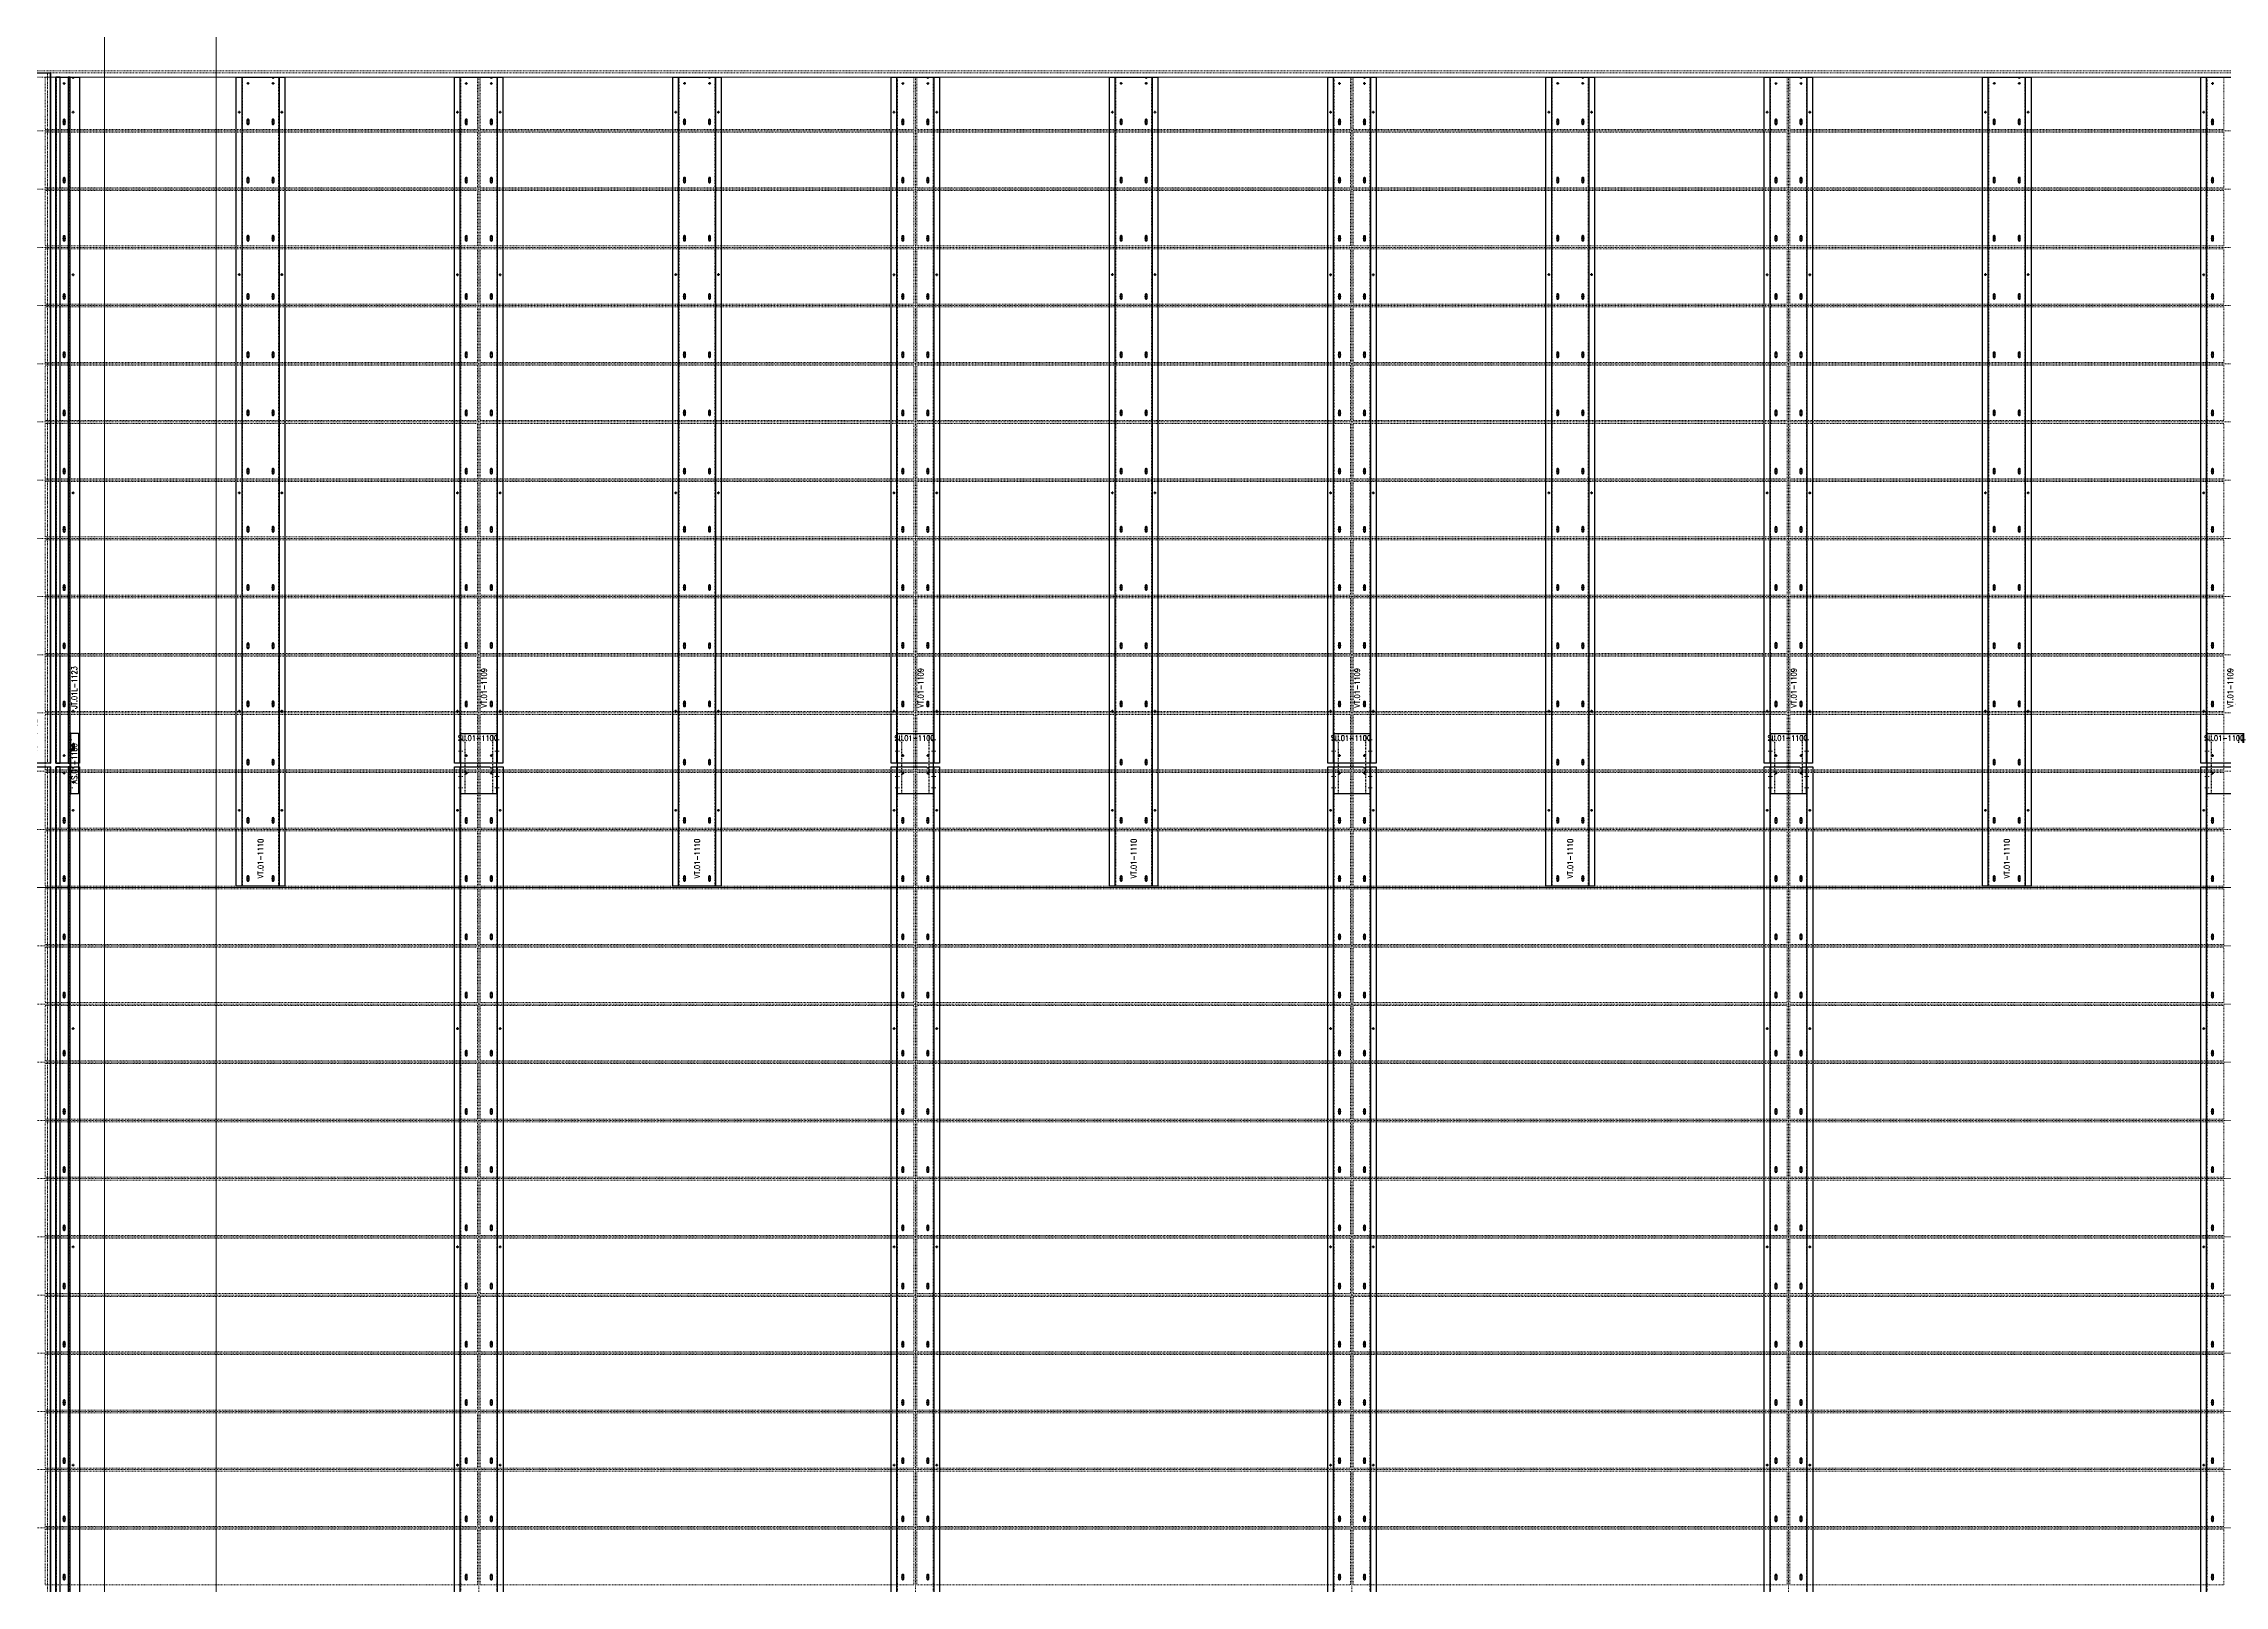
# Model space of a CAD drawing. Header units: inches. Extents: x 11737 to 18084, y -4365 to 1695.
# Drawn here: x 13334.9 to 13634.6, y -364.7 to -152.8 of the extents above; entities that cross this region are included whole.
import ezdxf

# ---------------------------------------------------------------- set-up
doc = ezdxf.new("R2010")
doc.units = ezdxf.units.IN
doc.header["$MEASUREMENT"] = 0
for name, pattern in [('INC-200$0$NBK_CenterX2', [1.083333, 0.666667, -0.125, 0.166667, -0.125]), ('NBK_Center', [0.541667, 0.333333, -0.0625, 0.083333, -0.0625]), ('NBK_Center2', [0.270833, 0.166667, -0.03125, 0.041667, -0.03125]), ('NBK_CenterX2', [1.083333, 0.666667, -0.125, 0.166667, -0.125]), ('NBK_Hidden', [0.125, 0.083333, -0.041667]), ('NBK_Hidden2', [0.0625, 0.041667, -0.020833])]:
    doc.linetypes.add(name, pattern=pattern)
doc.layers.get('Defpoints').update_dxf_attribs({"color": 250, "lineweight": 0})
for name, color, linetype, lineweight in [('!Bracket', 11, 'Continuous', 25), ('!Clip - bent', 20, 'Continuous', 25), ('!Dimension', 50, 'Continuous', 5), ('!Extrusion', 140, 'Continuous', 25), ('!Flashing', 40, 'Continuous', 25), ('!Gridline', 112, 'NBK_CenterX2', 5), ('!Linetype_Center', 220, 'NBK_Center', 9), ('!Linetype_Center2', 222, 'NBK_Center2', 9), ('!Linetype_Hidden', 210, 'NBK_Hidden', 9), ('!Misc2', 252, 'NBK_Hidden2', 5), ('INC-200$0$!Gridline @ 1', 112, 'INC-200$0$NBK_CenterX2', 5)]:
    doc.layers.add(name, color=color, linetype=linetype, lineweight=lineweight)
doc.styles.add('Romans', font='romans.shx', dxfattribs={"width": 0.8})

# ---------------------------------------------------------------- blocks, each defined once
blk = doc.blocks.new('WEST ELEVATION GRID')
blk.add_line((-1655, 242.4), (842.95, 242.4))
blk = doc.blocks.new('A201')
for p, q in [((-1123.74, 330.65), (-207.01, 330.65)), ((-207.01, 330.4), (-1123.74, 330.4))]:
    blk.add_line(p, q)
blk = doc.blocks.new('EWA-TM TERRACOTTA WEST')
at = {"layer": '!Linetype_Hidden'}
for p, q in [((585, 353.81), (1125, 353.81)), ((825, 42.4), (825, 353.81)), ((885, 18.4), (885, 353.81)), ((945, 18.4), (945, 353.81)), ((1005, 2.4), (1005, 353.81)), ((585, 346.4), (1125, 346.4)), ((585, 338.4), (1125, 338.4)), ((585, 330.4), (1125, 330.4)), ((585, 322.4), (1125, 322.4)), ((585, 314.4), (1125, 314.4)), ((585, 306.4), (1125, 306.4)), ((585, 298.4), (1125, 298.4)), ((585, 290.4), (1125, 290.4)), ((585, 282.4), (1125, 282.4)), ((585, 274.4), (1125, 274.4)), ((585, 266.4), (1125, 266.4)), ((209.5, 258.4), (1125, 258.4)), ((209.5, 250.4), (1125, 250.4)), ((209.5, 242.4), (1125, 242.4)), ((-23.75, 234.4), (1355.76, 234.4)), ((-23.75, 226.4), (1355.76, 226.4)), ((-23.75, 218.4), (1355.76, 218.4)), ((-23.75, 210.4), (1355.76, 210.4)), ((-23.75, 202.4), (1355.76, 202.4)), ((-23.75, 194.4), (1355.76, 194.4)), ((-23.75, 186.4), (1355.76, 186.4)), ((-23.75, 178.4), (1355.76, 178.4)), ((-23.75, 170.4), (1355.76, 170.4)), ((-23.75, 162.4), (1355.76, 162.4)), ((-23.75, 154.4), (1355.76, 154.4))]:
    blk.add_line(p, q, dxfattribs=at)
for points in [[(765.38, 346.59), (824.81, 346.59), (824.81, 353.81), (765.38, 353.81)], [(825.19, 346.59), (884.81, 346.59), (884.81, 353.81), (825.19, 353.81)], [(885.19, 346.59), (944.81, 346.59), (944.81, 353.81), (885.19, 353.81)], [(945.19, 346.59), (1004.81, 346.59), (1004.81, 353.81), (945.19, 353.81)], [(1005.19, 346.59), (1064.81, 346.59), (1064.81, 353.81), (1005.19, 353.81)], [(765.38, 346.21), (824.81, 346.21), (824.81, 338.59), (765.38, 338.59)], [(884.81, 346.21), (825.19, 346.21), (825.19, 338.59), (884.81, 338.59)], [(885.19, 346.21), (944.81, 346.21), (944.81, 338.59), (885.19, 338.59)], [(1004.81, 346.21), (945.19, 346.21), (945.19, 338.59), (1004.81, 338.59)], [(1005.19, 346.21), (1064.81, 346.21), (1064.81, 338.59), (1005.19, 338.59)], [(765.38, 330.59), (824.81, 330.59), (824.81, 338.21), (765.38, 338.21)], [(884.81, 330.59), (825.19, 330.59), (825.19, 338.21), (884.81, 338.21)], [(885.19, 330.59), (944.81, 330.59), (944.81, 338.21), (885.19, 338.21)], [(1004.81, 330.59), (945.19, 330.59), (945.19, 338.21), (1004.81, 338.21)], [(1005.19, 330.59), (1064.81, 330.59), (1064.81, 338.21), (1005.19, 338.21)], [(765.38, 330.21), (824.81, 330.21), (824.81, 322.59), (765.38, 322.59)], [(884.81, 330.21), (825.19, 330.21), (825.19, 322.59), (884.81, 322.59)], [(885.19, 330.21), (944.81, 330.21), (944.81, 322.59), (885.19, 322.59)], [(1004.81, 330.21), (945.19, 330.21), (945.19, 322.59), (1004.81, 322.59)], [(1005.19, 330.21), (1064.81, 330.21), (1064.81, 322.59), (1005.19, 322.59)], [(765.38, 314.59), (824.81, 314.59), (824.81, 322.21), (765.38, 322.21)], [(884.81, 314.59), (825.19, 314.59), (825.19, 322.21), (884.81, 322.21)], [(885.19, 314.59), (944.81, 314.59), (944.81, 322.21), (885.19, 322.21)], [(1004.81, 314.59), (945.19, 314.59), (945.19, 322.21), (1004.81, 322.21)], [(1005.19, 314.59), (1064.81, 314.59), (1064.81, 322.21), (1005.19, 322.21)], [(765.38, 314.21), (824.81, 314.21), (824.81, 306.59), (765.38, 306.59)], [(884.81, 314.21), (825.19, 314.21), (825.19, 306.59), (884.81, 306.59)], [(885.19, 314.21), (944.81, 314.21), (944.81, 306.59), (885.19, 306.59)], [(1004.81, 314.21), (945.19, 314.21), (945.19, 306.59), (1004.81, 306.59)], [(1005.19, 314.21), (1064.81, 314.21), (1064.81, 306.59), (1005.19, 306.59)], [(765.38, 298.59), (824.81, 298.59), (824.81, 306.21), (765.38, 306.21)], [(884.81, 298.59), (825.19, 298.59), (825.19, 306.21), (884.81, 306.21)], [(885.19, 298.59), (944.81, 298.59), (944.81, 306.21), (885.19, 306.21)], [(1004.81, 298.59), (945.19, 298.59), (945.19, 306.21), (1004.81, 306.21)], [(1005.19, 298.59), (1064.81, 298.59), (1064.81, 306.21), (1005.19, 306.21)], [(765.38, 298.21), (824.81, 298.21), (824.81, 290.59), (765.38, 290.59)], [(884.81, 298.21), (825.19, 298.21), (825.19, 290.59), (884.81, 290.59)], [(885.19, 298.21), (944.81, 298.21), (944.81, 290.59), (885.19, 290.59)], [(1004.81, 298.21), (945.19, 298.21), (945.19, 290.59), (1004.81, 290.59)], [(1005.19, 298.21), (1064.81, 298.21), (1064.81, 290.59), (1005.19, 290.59)], [(765.38, 282.59), (824.81, 282.59), (824.81, 290.21), (765.38, 290.21)], [(884.81, 282.59), (825.19, 282.59), (825.19, 290.21), (884.81, 290.21)], [(885.19, 282.59), (944.81, 282.59), (944.81, 290.21), (885.19, 290.21)], [(1004.81, 282.59), (945.19, 282.59), (945.19, 290.21), (1004.81, 290.21)], [(1005.19, 282.59), (1064.81, 282.59), (1064.81, 290.21), (1005.19, 290.21)], [(765.38, 282.21), (824.81, 282.21), (824.81, 274.59), (765.38, 274.59)], [(884.81, 282.21), (825.19, 282.21), (825.19, 274.59), (884.81, 274.59)], [(885.19, 282.21), (944.81, 282.21), (944.81, 274.59), (885.19, 274.59)], [(1004.81, 282.21), (945.19, 282.21), (945.19, 274.59), (1004.81, 274.59)], [(1005.19, 282.21), (1064.81, 282.21), (1064.81, 274.59), (1005.19, 274.59)], [(765.38, 266.59), (824.81, 266.59), (824.81, 274.21), (765.38, 274.21)], [(884.81, 266.59), (825.19, 266.59), (825.19, 274.21), (884.81, 274.21)], [(885.19, 266.59), (944.81, 266.59), (944.81, 274.21), (885.19, 274.21)], [(1004.81, 266.59), (945.19, 266.59), (945.19, 274.21), (1004.81, 274.21)], [(1005.19, 266.59), (1064.81, 266.59), (1064.81, 274.21), (1005.19, 274.21)], [(765.38, 266.21), (824.81, 266.21), (824.81, 258.59), (765.38, 258.59)], [(884.81, 266.21), (825.19, 266.21), (825.19, 258.59), (884.81, 258.59)], [(885.19, 266.21), (944.81, 266.21), (944.81, 258.59), (885.19, 258.59)], [(1004.81, 266.21), (945.19, 266.21), (945.19, 258.59), (1004.81, 258.59)], [(1005.19, 266.21), (1064.81, 266.21), (1064.81, 258.59), (1005.19, 258.59)], [(765.38, 250.59), (824.81, 250.59), (824.81, 258.21), (765.38, 258.21)], [(884.81, 250.59), (825.19, 250.59), (825.19, 258.21), (884.81, 258.21)], [(885.19, 250.59), (944.81, 250.59), (944.81, 258.21), (885.19, 258.21)], [(1004.81, 250.59), (945.19, 250.59), (945.19, 258.21), (1004.81, 258.21)], [(1005.19, 250.59), (1064.81, 250.59), (1064.81, 258.21), (1005.19, 258.21)], [(765.38, 242.59), (824.81, 242.59), (824.81, 250.21), (765.38, 250.21)], [(884.81, 242.59), (825.19, 242.59), (825.19, 250.21), (884.81, 250.21)], [(885.19, 242.59), (944.81, 242.59), (944.81, 250.21), (885.19, 250.21)], [(1004.81, 242.59), (945.19, 242.59), (945.19, 250.21), (1004.81, 250.21)], [(1005.19, 242.59), (1064.81, 242.59), (1064.81, 250.21), (1005.19, 250.21)], [(765.38, 242.21), (824.81, 242.21), (824.81, 234.59), (765.38, 234.59)], [(884.81, 242.21), (825.19, 242.21), (825.19, 234.59), (884.81, 234.59)], [(885.19, 242.21), (944.81, 242.21), (944.81, 234.59), (885.19, 234.59)], [(1004.81, 242.21), (945.19, 242.21), (945.19, 234.59), (1004.81, 234.59)], [(1005.19, 242.21), (1064.81, 242.21), (1064.81, 234.59), (1005.19, 234.59)], [(765.38, 226.59), (824.81, 226.59), (824.81, 234.21), (765.38, 234.21)], [(884.81, 226.59), (825.19, 226.59), (825.19, 234.21), (884.81, 234.21)], [(885.19, 226.59), (944.81, 226.59), (944.81, 234.21), (885.19, 234.21)], [(1004.81, 226.59), (945.19, 226.59), (945.19, 234.21), (1004.81, 234.21)], [(1005.19, 226.59), (1064.81, 226.59), (1064.81, 234.21), (1005.19, 234.21)], [(765.38, 226.21), (824.81, 226.21), (824.81, 218.59), (765.38, 218.59)], [(884.81, 226.21), (825.19, 226.21), (825.19, 218.59), (884.81, 218.59)], [(885.19, 226.21), (944.81, 226.21), (944.81, 218.59), (885.19, 218.59)], [(1004.81, 226.21), (945.19, 226.21), (945.19, 218.59), (1004.81, 218.59)], [(1005.19, 226.21), (1064.81, 226.21), (1064.81, 218.59), (1005.19, 218.59)], [(765.38, 210.59), (824.81, 210.59), (824.81, 218.21), (765.38, 218.21)], [(884.81, 210.59), (825.19, 210.59), (825.19, 218.21), (884.81, 218.21)], [(885.19, 210.59), (944.81, 210.59), (944.81, 218.21), (885.19, 218.21)], [(1004.81, 210.59), (945.19, 210.59), (945.19, 218.21), (1004.81, 218.21)], [(1005.19, 210.59), (1064.81, 210.59), (1064.81, 218.21), (1005.19, 218.21)], [(765.38, 210.21), (824.81, 210.21), (824.81, 202.59), (765.38, 202.59)], [(884.81, 210.21), (825.19, 210.21), (825.19, 202.59), (884.81, 202.59)], [(885.19, 210.21), (944.81, 210.21), (944.81, 202.59), (885.19, 202.59)], [(1004.81, 210.21), (945.19, 210.21), (945.19, 202.59), (1004.81, 202.59)], [(1005.19, 210.21), (1064.81, 210.21), (1064.81, 202.59), (1005.19, 202.59)], [(765.38, 194.59), (824.81, 194.59), (824.81, 202.21), (765.38, 202.21)], [(884.81, 194.59), (825.19, 194.59), (825.19, 202.21), (884.81, 202.21)], [(885.19, 194.59), (944.81, 194.59), (944.81, 202.21), (885.19, 202.21)], [(1004.81, 194.59), (945.19, 194.59), (945.19, 202.21), (1004.81, 202.21)], [(1005.19, 194.59), (1064.81, 194.59), (1064.81, 202.21), (1005.19, 202.21)], [(765.38, 194.21), (824.81, 194.21), (824.81, 186.59), (765.38, 186.59)], [(884.81, 194.21), (825.19, 194.21), (825.19, 186.59), (884.81, 186.59)], [(885.19, 194.21), (944.81, 194.21), (944.81, 186.59), (885.19, 186.59)], [(1004.81, 194.21), (945.19, 194.21), (945.19, 186.59), (1004.81, 186.59)], [(1005.19, 194.21), (1064.81, 194.21), (1064.81, 186.59), (1005.19, 186.59)], [(765.38, 178.59), (824.81, 178.59), (824.81, 186.21), (765.38, 186.21)], [(884.81, 178.59), (825.19, 178.59), (825.19, 186.21), (884.81, 186.21)], [(885.19, 178.59), (944.81, 178.59), (944.81, 186.21), (885.19, 186.21)], [(1004.81, 178.59), (945.19, 178.59), (945.19, 186.21), (1004.81, 186.21)], [(1005.19, 178.59), (1064.81, 178.59), (1064.81, 186.21), (1005.19, 186.21)], [(765.38, 178.21), (824.81, 178.21), (824.81, 170.59), (765.38, 170.59)], [(884.81, 178.21), (825.19, 178.21), (825.19, 170.59), (884.81, 170.59)], [(885.19, 178.21), (944.81, 178.21), (944.81, 170.59), (885.19, 170.59)], [(1004.81, 178.21), (945.19, 178.21), (945.19, 170.59), (1004.81, 170.59)], [(1005.19, 178.21), (1064.81, 178.21), (1064.81, 170.59), (1005.19, 170.59)], [(765.38, 162.59), (824.81, 162.59), (824.81, 170.21), (765.38, 170.21)], [(884.81, 162.59), (825.19, 162.59), (825.19, 170.21), (884.81, 170.21)], [(885.19, 162.59), (944.81, 162.59), (944.81, 170.21), (885.19, 170.21)], [(1004.81, 162.59), (945.19, 162.59), (945.19, 170.21), (1004.81, 170.21)], [(1005.19, 162.59), (1064.81, 162.59), (1064.81, 170.21), (1005.19, 170.21)], [(765.38, 162.21), (824.81, 162.21), (824.81, 154.59), (765.38, 154.59)], [(884.81, 162.21), (825.19, 162.21), (825.19, 154.59), (884.81, 154.59)], [(885.19, 162.21), (944.81, 162.21), (944.81, 154.59), (885.19, 154.59)], [(1004.81, 162.21), (945.19, 162.21), (945.19, 154.59), (1004.81, 154.59)], [(1005.19, 162.21), (1064.81, 162.21), (1064.81, 154.59), (1005.19, 154.59)], [(765.38, 146.59), (824.81, 146.59), (824.81, 154.21), (765.38, 154.21)], [(884.81, 146.59), (825.19, 146.59), (825.19, 154.21), (884.81, 154.21)], [(885.19, 146.59), (944.81, 146.59), (944.81, 154.21), (885.19, 154.21)], [(1004.81, 146.59), (945.19, 146.59), (945.19, 154.21), (1004.81, 154.21)], [(1005.19, 146.59), (1064.81, 146.59), (1064.81, 154.21), (1005.19, 154.21)]]:
    blk.add_lwpolyline(points, close=True, dxfattribs=at)
blk = doc.blocks.new('GRID_ELEV WEST_W')
at = {"layer": '!Gridline'}
blk.add_line((-594.98, -1040.63), (1164.09, -1040.63), dxfattribs=at)
blk = doc.blocks.new('TAP HOLE_5mm')
at = {"layer": '!Linetype_Center2'}
for points in [[(-0.18, 0), (0.18, 0)], [(0, 0.18), (0, -0.18)]]:
    blk.add_lwpolyline(points, dxfattribs=at)
blk.add_circle((0, 0), 0.101)
blk = doc.blocks.new('WEEP HOLE')
at = {"layer": '!Linetype_Center'}
for p, q in [((-0.22, 0.37), (0.22, 0.37)), ((0, 0.83), (0, -0.08))]:
    blk.add_line(p, q, dxfattribs=at)
at = {"color": 0}
blk.add_lwpolyline([(-0.14, 0.61), (-0.14, 0.14, 0.414214), (0, 0, 0.414214), (0.14, 0.14), (0.14, 0.61, 0.414214), (0, 0.75, 0.414214)], format="xyb", close=True, dxfattribs=at)
blk = doc.blocks.new('JT.01L-1123')
at = {"layer": '!Extrusion'}
for points in [[(0.57, 0), (0.57, 94.33), (0, 94.33), (0, 0)], [(1.95, 0), (1.95, 94.33), (1.69, 94.33), (1.69, 0)]]:
    blk.add_lwpolyline(points, close=True, dxfattribs=at)
at = {"layer": '!Extrusion', "linetype": 'NBK_Hidden'}
for points in [[(0.08, 0), (0.08, 94.33), (0, 94.33), (0, 0)], [(1.95, 0), (1.95, 94.33), (1.87, 94.33), (1.87, 0)]]:
    blk.add_lwpolyline(points, close=True, dxfattribs=at)
at = {"layer": '!Extrusion'}
blk.add_lwpolyline([(0, 0), (0, 94.33), (2.22, 94.33, 1), (2.5, 94.33), (3.25, 94.33), (3.25, 0)], format="xyb", close=True, dxfattribs=at)
at = {"layer": '!Extrusion', "rotation": 360}
for name, p in [('TAP HOLE_5mm', (1.13, 93.45)), ('WEEP HOLE', (1.13, 87.78)), ('TAP HOLE_5mm', (2.36, 89.49)), ('WEEP HOLE', (1.13, 79.78)), ('WEEP HOLE', (1.13, 71.78)), ('TAP HOLE_5mm', (2.36, 67.16)), ('WEEP HOLE', (1.13, 63.78)), ('WEEP HOLE', (1.13, 55.78)), ('WEEP HOLE', (1.13, 47.78)), ('WEEP HOLE', (1.13, 39.78)), ('TAP HOLE_5mm', (2.36, 37.16)), ('WEEP HOLE', (1.13, 31.78)), ('WEEP HOLE', (1.13, 23.78)), ('WEEP HOLE', (1.13, 15.78)), ('WEEP HOLE', (1.13, 7.78)), ('TAP HOLE_5mm', (2.36, 7.16)), ('TAP HOLE_5mm', (1.13, 1.06))]:
    blk.add_blockref(name, p, dxfattribs=at)
at = {"layer": 'Defpoints', "color": 2, "insert": (2.54, 10.42), "char_height": 0.75, "width": 1.65, "attachment_point": 5, "rotation": 90, "style": 'Romans'}
blk.add_mtext('JT.01L-1123', dxfattribs=at)
blk = doc.blocks.new('SECTION CLEAR HOLE 1')
at = {"layer": '!Linetype_Center2'}
blk.add_line((-0.33, 0, 0), (0.26, 0, 0), dxfattribs=at)
at = {"layer": '!Misc2'}
blk.add_lwpolyline([(-0.12, 0.1), (0, 0.1), (0, -0.1), (-0.12, -0.1)], close=True, dxfattribs=at)
blk = doc.blocks.new('SLOTTED SECTION1')
at = {"layer": '!Linetype_Center2'}
blk.add_lwpolyline([(-0.24, 0), (0.12, 0)], dxfattribs=at)
at = {"layer": '!Misc2'}
blk.add_lwpolyline([(-0.12, 0.47), (0, 0.47), (0, -0.47), (-0.12, -0.47)], close=True, dxfattribs=at)
blk = doc.blocks.new('SLOTTED HOLE 1')
at = {"layer": '!Linetype_Center'}
for p, q in [((0, 0.55), (0, -0.55)), ((-0.22, 0), (0.22, 0))]:
    blk.add_line(p, q, dxfattribs=at)
at = {"color": 0}
blk.add_lwpolyline([(-0.14, 0.33), (-0.14, -0.33, 0.414214), (0, -0.47, 0.414214), (0.14, -0.33), (0.14, 0.33, 0.414214), (0, 0.47, 0.414214)], format="xyb", close=True, dxfattribs=at)
blk = doc.blocks.new('AS.01-1100')
at = {"layer": '!Bracket'}
for points in [[(-1.3, 4.65), (-0.12, 4.65), (-0.12, -3.67), (-1.3, -3.67)], [(-1.3, -3.67), (-1.18, -3.67), (-1.18, 4.65), (-1.3, 4.65)]]:
    blk.add_lwpolyline(points, close=True, dxfattribs=at)
at = {"layer": '!Dimension'}
for name, p in [('SLOTTED SECTION1', (-1.18, 3.73)), ('SLOTTED SECTION1', (-1.18, 2.15)), ('SECTION CLEAR HOLE 1', (-1.18, -1.3)), ('SECTION CLEAR HOLE 1', (-1.18, -2.88))]:
    blk.add_blockref(name, p, dxfattribs=at)
at = {"layer": '!Extrusion', "linetype": 'NBK_Hidden'}
blk.add_blockref('SLOTTED HOLE 1', (-0.83, 2.75), dxfattribs=at)
at = {"layer": '!Extrusion', "rotation": 360}
blk.add_blockref('TAP HOLE_5mm', (-0.83, -2.09), dxfattribs=at)
at = {"layer": 'Defpoints', "color": 30, "insert": (-0.71, 0.49), "char_height": 0.75, "width": 1.65, "attachment_point": 5, "rotation": 90, "style": 'Romans'}
blk.add_mtext('AS.01-1100', dxfattribs=at)
blk = doc.blocks.new('JT.01L-1122')
at = {"layer": '!Extrusion'}
blk.add_lwpolyline([(2.22, 135.5, 1), (2.5, 135.5), (3.25, 135.5), (3.25, 0), (0, 0), (0, 135.5)], format="xyb", close=True, dxfattribs=at)
for points in [[(0, 135.5), (0, 0), (0.57, 0), (0.57, 135.5)], [(1.69, 135.5), (1.69, 0), (1.95, 0), (1.95, 135.5)]]:
    blk.add_lwpolyline(points, close=True, dxfattribs=at)
at = {"layer": '!Extrusion', "linetype": 'NBK_Hidden'}
for points in [[(0, 135.5), (0, 0), (0.08, 0), (0.08, 135.5)], [(1.87, 135.5), (1.87, 0), (1.95, 0), (1.95, 135.5)]]:
    blk.add_lwpolyline(points, close=True, dxfattribs=at)
at = {"layer": '!Dimension'}
blk.add_blockref('AS.01-1100', (3.25, 135.5), dxfattribs=at)
at = {"layer": '!Extrusion', "rotation": 360}
for name, p in [('TAP HOLE_5mm', (1.13, 134.66)), ('TAP HOLE_5mm', (2.36, 129.54)), ('WEEP HOLE', (1.13, 127.78)), ('WEEP HOLE', (1.13, 119.78)), ('WEEP HOLE', (1.13, 111.78)), ('WEEP HOLE', (1.13, 103.78)), ('TAP HOLE_5mm', (2.36, 99.54)), ('WEEP HOLE', (1.13, 95.78)), ('WEEP HOLE', (1.13, 87.78)), ('WEEP HOLE', (1.13, 79.78)), ('WEEP HOLE', (1.13, 71.78)), ('TAP HOLE_5mm', (2.36, 69.54)), ('WEEP HOLE', (1.13, 63.78)), ('WEEP HOLE', (1.13, 55.78)), ('WEEP HOLE', (1.13, 47.78)), ('WEEP HOLE', (1.13, 39.78)), ('TAP HOLE_5mm', (2.36, 39.54)), ('WEEP HOLE', (1.13, 31.78)), ('WEEP HOLE', (1.13, 23.78)), ('WEEP HOLE', (1.13, 15.78)), ('TAP HOLE_5mm', (2.36, 9.54)), ('WEEP HOLE', (1.13, 7.78)), ('TAP HOLE_5mm', (1.13, 1.06))]:
    blk.add_blockref(name, p, dxfattribs=at)
at = {"layer": 'Defpoints', "color": 2, "insert": (2.54, 12.68), "char_height": 0.75, "width": 1.65, "attachment_point": 5, "rotation": 90, "style": 'Romans'}
blk.add_mtext('JT.01L-1122', dxfattribs=at)
blk = doc.blocks.new('VT.01-1110-')
at = {"layer": '!Extrusion'}
blk.add_lwpolyline([(3.33, 0), (-3.33, 0), (-3.33, 111.22), (1.58, 111.22, 1), (1.86, 111.22), (3.33, 111.22)], format="xyb", close=True, dxfattribs=at)
for points in [[(-2.54, 111.22), (1.58, 111.22)], [(1.86, 111.22), (2.54, 111.22), (2.54, 0), (-2.54, 0), (-2.54, 111.22), (1.58, 111.22)], [(1.86, 111.22), (2.54, 111.22)]]:
    blk.add_lwpolyline(points, dxfattribs=at)
at = {"layer": '!Extrusion', "linetype": 'NBK_Hidden'}
blk.add_lwpolyline([(1.86, 111.22), (2.46, 111.22), (2.46, 0), (-2.46, 0), (-2.46, 111.22), (1.58, 111.22)], dxfattribs=at)
at = {"layer": '!Extrusion', "rotation": 360}
for name, p in [('TAP HOLE_5mm', (-1.72, 110.35)), ('TAP HOLE_5mm', (1.72, 110.35)), ('TAP HOLE_5mm', (-2.93, 106.38)), ('WEEP HOLE', (-1.72, 104.68)), ('WEEP HOLE', (1.72, 104.68)), ('TAP HOLE_5mm', (2.93, 106.38)), ('WEEP HOLE', (-1.72, 96.68)), ('WEEP HOLE', (1.72, 96.68)), ('WEEP HOLE', (-1.72, 88.68)), ('WEEP HOLE', (1.72, 88.68)), ('TAP HOLE_5mm', (-2.93, 84.06)), ('TAP HOLE_5mm', (2.93, 84.06)), ('WEEP HOLE', (-1.72, 80.68)), ('WEEP HOLE', (1.72, 80.68)), ('WEEP HOLE', (-1.72, 72.68)), ('WEEP HOLE', (1.72, 72.68)), ('WEEP HOLE', (-1.72, 64.68)), ('WEEP HOLE', (1.72, 64.68)), ('WEEP HOLE', (-1.72, 56.68)), ('WEEP HOLE', (1.72, 56.68)), ('TAP HOLE_5mm', (-2.93, 54.06)), ('TAP HOLE_5mm', (2.93, 54.06)), ('WEEP HOLE', (-1.72, 48.68)), ('WEEP HOLE', (1.72, 48.68)), ('WEEP HOLE', (-1.72, 40.68)), ('WEEP HOLE', (1.72, 40.68)), ('WEEP HOLE', (-1.72, 32.68)), ('WEEP HOLE', (1.72, 32.68)), ('TAP HOLE_5mm', (-2.93, 24.06)), ('WEEP HOLE', (-1.72, 24.68)), ('WEEP HOLE', (1.72, 24.68)), ('TAP HOLE_5mm', (2.93, 24.06)), ('WEEP HOLE', (-1.72, 16.68)), ('WEEP HOLE', (1.72, 16.68)), ('TAP HOLE_5mm', (-2.93, 10.43)), ('WEEP HOLE', (-1.72, 8.68)), ('WEEP HOLE', (1.72, 8.68)), ('TAP HOLE_5mm', (2.93, 10.43)), ('WEEP HOLE', (-1.72, 0.68)), ('WEEP HOLE', (1.72, 0.68))]:
    blk.add_blockref(name, p, dxfattribs=at)
at = {"layer": 'Defpoints', "color": 1, "insert": (0, 3.81), "char_height": 0.75, "width": 1.65, "attachment_point": 5, "rotation": 90, "style": 'Romans'}
blk.add_mtext('VT.01-1110', dxfattribs=at)
blk = doc.blocks.new('SLOTTED SECTION HOLE')
at = {"layer": '!Linetype_Center2'}
blk.add_line((-0.33, 0), (0.26, 0), dxfattribs=at)
at = {"layer": '!Misc2'}
blk.add_lwpolyline([(-0.08, 0.47), (0, 0.47), (0, -0.47), (-0.08, -0.47)], close=True, dxfattribs=at)
blk = doc.blocks.new('CLEAR SECTION HOLE')
at = {"layer": '!Linetype_Center2'}
blk.add_line((-0.33, 0), (0.26, 0), dxfattribs=at)
at = {"layer": '!Misc2'}
blk.add_lwpolyline([(-0.08, 0.1), (0, 0.1), (0, -0.1), (-0.08, -0.1)], close=True, dxfattribs=at)
blk = doc.blocks.new('VT.01-1124-')
at = {"layer": '!Extrusion'}
blk.add_lwpolyline([(-2.45, 140.09), (2.45, 140.09), (2.45, 131.83), (-2.45, 131.83)], close=True, dxfattribs=at)
at = {"layer": '!Extrusion', "linetype": 'NBK_Hidden2'}
blk.add_lwpolyline([(-1.86, 140.09), (1.86, 140.09), (1.86, 131.83), (-1.86, 131.83)], close=True, dxfattribs=at)
at = {"layer": '!Extrusion'}
blk.add_lwpolyline([(-3.33, 0), (-3.33, 135.5), (1.58, 135.5, 1), (1.86, 135.5), (3.33, 135.5), (3.33, 0)], format="xyb", close=True, dxfattribs=at)
for points in [[(-2.54, 0), (-2.54, 135.5), (1.58, 135.5)], [(1.86, 135.5), (2.54, 135.5), (2.54, 0)]]:
    blk.add_lwpolyline(points, dxfattribs=at)
at = {"layer": '!Extrusion', "linetype": 'NBK_Hidden'}
for points in [[(-2.46, 0), (-2.46, 135.5)], [(2.46, 135.5), (2.46, 0)]]:
    blk.add_lwpolyline(points, dxfattribs=at)
at = {"layer": '!Dimension', "rotation": 360}
for name, p in [('CLEAR SECTION HOLE', (-2.46, 134.2)), ('CLEAR SECTION HOLE', (-2.46, 132.62)), ('CLEAR SECTION HOLE', (2.54, 134.2)), ('CLEAR SECTION HOLE', (2.54, 132.62)), ('SLOTTED SECTION HOLE', (-2.46, 3.23)), ('SLOTTED SECTION HOLE', (2.54, 3.23)), ('SLOTTED SECTION HOLE', (-2.46, 1.65)), ('SLOTTED SECTION HOLE', (2.54, 1.65))]:
    blk.add_blockref(name, p, dxfattribs=at)
at = {"layer": '!Extrusion', "rotation": 360}
for name, p in [('TAP HOLE_5mm', (-1.72, 134.66)), ('TAP HOLE_5mm', (1.72, 134.66)), ('TAP HOLE_5mm', (-2.93, 129.54)), ('TAP HOLE_5mm', (2.93, 129.54)), ('WEEP HOLE', (-1.72, 127.78)), ('WEEP HOLE', (1.72, 127.78)), ('WEEP HOLE', (-1.72, 119.78)), ('WEEP HOLE', (1.72, 119.78)), ('WEEP HOLE', (-1.72, 111.78)), ('WEEP HOLE', (1.72, 111.78)), ('WEEP HOLE', (-1.72, 103.78)), ('WEEP HOLE', (1.72, 103.78)), ('TAP HOLE_5mm', (-2.93, 99.54)), ('TAP HOLE_5mm', (2.93, 99.54)), ('WEEP HOLE', (-1.72, 95.78)), ('WEEP HOLE', (1.72, 95.78)), ('WEEP HOLE', (-1.72, 87.78)), ('WEEP HOLE', (1.72, 87.78)), ('WEEP HOLE', (-1.72, 79.78)), ('WEEP HOLE', (1.72, 79.78)), ('WEEP HOLE', (-1.72, 71.78)), ('WEEP HOLE', (1.72, 71.78)), ('TAP HOLE_5mm', (-2.93, 69.54)), ('TAP HOLE_5mm', (2.93, 69.54)), ('WEEP HOLE', (-1.72, 63.78)), ('WEEP HOLE', (1.72, 63.78)), ('WEEP HOLE', (-1.72, 55.78)), ('WEEP HOLE', (1.72, 55.78)), ('WEEP HOLE', (-1.72, 47.78)), ('WEEP HOLE', (1.72, 47.78)), ('TAP HOLE_5mm', (-2.93, 39.54)), ('WEEP HOLE', (-1.72, 39.78)), ('WEEP HOLE', (1.72, 39.78)), ('TAP HOLE_5mm', (2.93, 39.54)), ('WEEP HOLE', (-1.72, 31.78)), ('WEEP HOLE', (1.72, 31.78)), ('WEEP HOLE', (-1.72, 23.78)), ('WEEP HOLE', (1.72, 23.78)), ('WEEP HOLE', (-1.72, 15.78)), ('WEEP HOLE', (1.72, 15.78)), ('TAP HOLE_5mm', (-2.93, 9.54)), ('TAP HOLE_5mm', (2.93, 9.54)), ('WEEP HOLE', (-1.72, 7.78)), ('WEEP HOLE', (1.72, 7.78)), ('TAP HOLE_5mm', (-1.72, 1.06)), ('TAP HOLE_5mm', (1.72, 1.06))]:
    blk.add_blockref(name, p, dxfattribs=at)
at = {"layer": 'Defpoints', "color": 30, "insert": (-0.12, 139.47), "char_height": 0.75, "width": 1.65, "attachment_point": 5, "style": 'Romans'}
blk.add_mtext('SL.01-1100', dxfattribs=at)
at = {"layer": 'Defpoints', "color": 1, "insert": (0.98, 4.37), "char_height": 0.75, "width": 1.65, "attachment_point": 5, "rotation": 90, "style": 'Romans'}
blk.add_mtext('VT.01-1124', dxfattribs=at)
blk = doc.blocks.new('VT.01-1109-')
at = {"layer": '!Extrusion'}
blk.add_lwpolyline([(-3.33, 0), (-3.33, 94.33), (1.58, 94.33, 1), (1.86, 94.33), (3.32, 94.33), (3.32, 0)], format="xyb", close=True, dxfattribs=at)
for points in [[(-2.54, 0), (-2.54, 94.33), (1.58, 94.33)], [(1.86, 94.33), (2.54, 94.33), (2.54, 0)]]:
    blk.add_lwpolyline(points, dxfattribs=at)
at = {"layer": '!Extrusion', "linetype": 'NBK_Hidden'}
for points in [[(-2.46, 0), (-2.46, 94.33), (1.58, 94.33)], [(1.86, 94.33), (2.46, 94.33), (2.46, 0)]]:
    blk.add_lwpolyline(points, dxfattribs=at)
at = {"layer": '!Dimension', "rotation": 360}
for p in [(-2.46, 3.23), (2.54, 3.23), (-2.46, 1.65), (2.54, 1.65)]:
    blk.add_blockref('SLOTTED SECTION HOLE', p, dxfattribs=at)
at = {"layer": '!Extrusion', "rotation": 360}
for name, p in [('TAP HOLE_5mm', (-1.72, 93.45)), ('TAP HOLE_5mm', (1.72, 93.45)), ('TAP HOLE_5mm', (-2.94, 89.49)), ('WEEP HOLE', (-1.72, 87.78)), ('WEEP HOLE', (1.72, 87.78)), ('TAP HOLE_5mm', (2.93, 89.49)), ('WEEP HOLE', (-1.72, 79.78)), ('WEEP HOLE', (1.72, 79.78)), ('WEEP HOLE', (-1.72, 71.78)), ('WEEP HOLE', (1.72, 71.78)), ('TAP HOLE_5mm', (-2.94, 67.16)), ('TAP HOLE_5mm', (2.93, 67.16)), ('WEEP HOLE', (-1.72, 63.78)), ('WEEP HOLE', (1.72, 63.78)), ('WEEP HOLE', (-1.72, 55.78)), ('WEEP HOLE', (1.72, 55.78)), ('WEEP HOLE', (-1.72, 47.78)), ('WEEP HOLE', (1.72, 47.78)), ('WEEP HOLE', (-1.72, 39.78)), ('WEEP HOLE', (1.72, 39.78)), ('TAP HOLE_5mm', (-2.94, 37.16)), ('TAP HOLE_5mm', (2.93, 37.16)), ('WEEP HOLE', (-1.72, 31.78)), ('WEEP HOLE', (1.72, 31.78)), ('WEEP HOLE', (-1.72, 23.78)), ('WEEP HOLE', (1.72, 23.78)), ('WEEP HOLE', (-1.72, 15.84)), ('WEEP HOLE', (1.72, 15.84)), ('TAP HOLE_5mm', (-2.94, 7.16)), ('WEEP HOLE', (-1.72, 7.78)), ('WEEP HOLE', (1.72, 7.78)), ('TAP HOLE_5mm', (2.93, 7.16)), ('TAP HOLE_5mm', (-1.72, 1.06)), ('TAP HOLE_5mm', (1.72, 1.06))]:
    blk.add_blockref(name, p, dxfattribs=at)
at = {"layer": 'Defpoints', "color": 1, "insert": (0.72, 10.38), "char_height": 0.75, "width": 1.65, "attachment_point": 5, "rotation": 90, "style": 'Romans'}
blk.add_mtext('VT.01-1109', dxfattribs=at)
blk = doc.blocks.new('WEST TRACKS')
at = {"layer": '!Clip - bent', "color": 2, "rotation": 360}
for name, p in [('VT.01-1110-', (795, 218.59)), ('VT.01-1109-', (825, 235.48)), ('VT.01-1110-', (855, 218.59)), ('VT.01-1109-', (885, 235.48)), ('VT.01-1110-', (915, 218.59)), ('VT.01-1109-', (945, 235.48)), ('VT.01-1110-', (975, 218.59)), ('VT.01-1109-', (1005, 235.48)), ('VT.01-1110-', (1035, 218.59)), ('VT.01-1109-', (1065, 235.48))]:
    blk.add_blockref(name, p, dxfattribs=at)
at = {"layer": '!Clip - bent', "color": 2}
for p in [(825, 99.48), (885, 99.48), (945, 99.48), (1005, 99.48), (1065, 99.48)]:
    blk.add_blockref('VT.01-1124-', p, dxfattribs=at)
at = {"color": 1}
for name, p in [('JT.01L-1123', (766.87, 235.48)), ('JT.01L-1122', (766.87, 99.48))]:
    blk.add_blockref(name, p, dxfattribs=at)
blk = doc.blocks.new('HOLE FLASHING')
at = {"layer": '!Linetype_Center2'}
blk.add_line((-0.31, 0), (0.26, 0), dxfattribs=at)
at = {"layer": '!Misc2'}
blk.add_lwpolyline([(-0.06, 0.1), (0, 0.1), (0, -0.1), (-0.06, -0.1)], close=True, dxfattribs=at)
blk = doc.blocks.new('AT.01-3102')
at = {"layer": '!Flashing', "color": 2}
for points in [[(0, 94.92), (2.99, 94.92), (2.99, 0), (0, 0)], [(0, 94.92), (0.06, 94.92), (0.06, 0), (0, 0)], [(2.94, 0), (2.99, 0), (2.99, 94.92), (2.94, 94.92)]]:
    blk.add_lwpolyline(points, close=True, dxfattribs=at)
at = {"layer": '!Linetype_Center'}
blk.add_lwpolyline([(0, 94.92), (2.6, 94.92), (2.6, 0), (0, 0)], close=True, dxfattribs=at)
at = {"color": 144}
for p in [(0.06, 89.49), (0.06, 67.16), (0.06, 37.16), (0.06, 7.16)]:
    blk.add_blockref('HOLE FLASHING', p, dxfattribs=at)
at = {"layer": 'Defpoints', "color": 6, "insert": (0.73, 3.39), "char_height": 0.75, "width": 1.65, "attachment_point": 5, "rotation": 90, "style": 'Romans'}
blk.add_mtext('AT.01-3102', dxfattribs=at)
blk = doc.blocks.new('AT.01-4102')
at = {"layer": '!Flashing', "color": 2}
for points in [[(0, 135.5), (0.06, 135.5), (0.06, 0), (0, 0)], [(0, 135.5), (2.99, 135.5), (2.99, 0), (0, 0)], [(2.94, 0), (2.99, 0), (2.99, 135.5), (2.94, 135.5)]]:
    blk.add_lwpolyline(points, close=True, dxfattribs=at)
at = {"layer": '!Linetype_Center'}
blk.add_lwpolyline([(0, 135.5), (2.6, 135.5), (2.6, 0), (0, 0)], close=True, dxfattribs=at)
at = {"color": 144}
for p in [(0.06, 129.54), (0.06, 99.54), (0.06, 69.54), (0.06, 39.54), (0.06, 9.54)]:
    blk.add_blockref('HOLE FLASHING', p, dxfattribs=at)
at = {"layer": 'Defpoints', "color": 6, "insert": (0.73, 3.39), "char_height": 0.75, "width": 1.65, "attachment_point": 5, "rotation": 90, "style": 'Romans'}
blk.add_mtext('AT.01-4102', dxfattribs=at)
blk = doc.blocks.new('WEST MOVEMENT FLASHING')
at = {"color": 144}
for name, p in [('AT.01-3102', (763.13, 235.48)), ('AT.01-4102', (763.13, 99.48))]:
    blk.add_blockref(name, p, dxfattribs=at)

msp = doc.modelspace()

# ---------------------------------------------------------------- linework, layer by layer
at = {"layer": 'Defpoints'}
for points in [[(12148.50325, 956.65505), (13358.60399, 956.65505), (13358.60399, -417.39875), (12148.50325, -417.39875)], [(13343.24277, 956.65505), (14021.96052, 956.65505), (14021.96052, -417.39875), (13343.24277, -417.39875)]]:
    msp.add_lwpolyline(points, close=True, dxfattribs=at)

# ---------------------------------------------------------------- block references
at = {"layer": '!Dimension'}
msp.add_blockref('EWA-TM TERRACOTTA WEST', (12569.70873, -511.19035), dxfattribs=at)
at = {"layer": '!Linetype_Hidden'}
msp.add_blockref('A201', (13901.7236, -487.19035), dxfattribs=at)
at = {"color": 144}
msp.add_blockref('WEST MOVEMENT FLASHING', (12569.70873, -487.19035), dxfattribs=at)
at = {"color": 3}
msp.add_blockref('WEST TRACKS', (12569.70873, -487.19035), dxfattribs=at)
at = {"layer": 'Defpoints'}
msp.add_blockref('WEST ELEVATION GRID', (13901.7236, -511.19035), dxfattribs=at)
at = {"layer": 'INC-200$0$!Gridline @ 1', "xscale": 1.344, "yscale": 1.344, "zscale": 1.344}
msp.add_blockref('GRID_ELEV WEST_W', (12569.66309, 1129.81085), dxfattribs=at)

doc.saveas('drawing.dxf')
